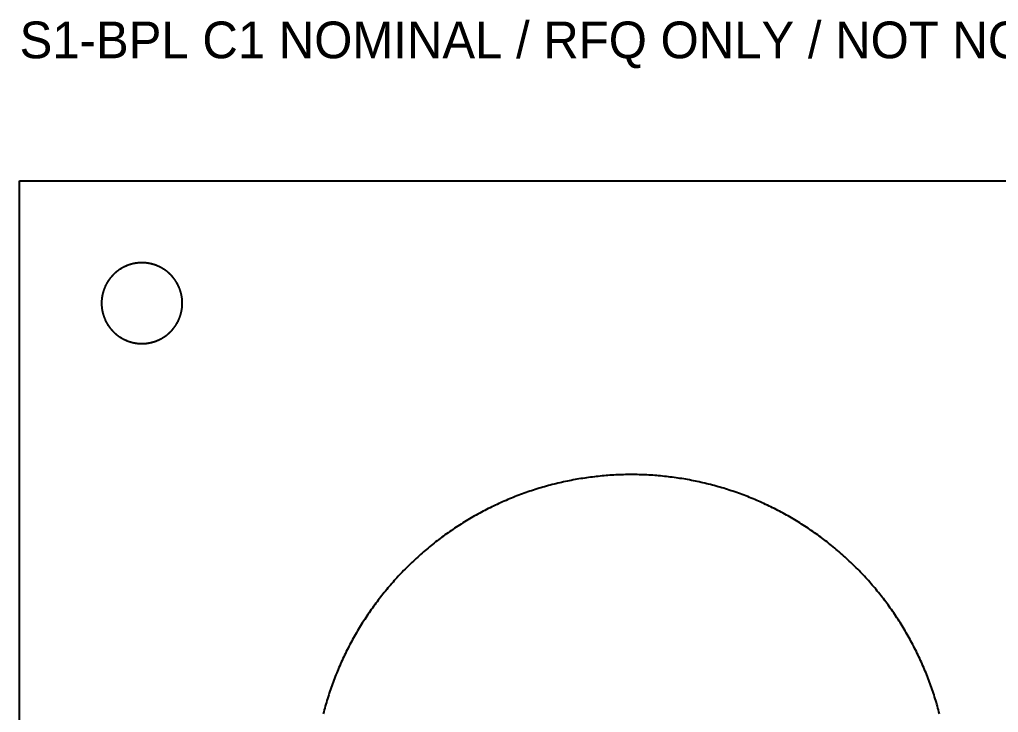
# Model space of a CAD drawing. Header units: millimetres. Extents: x 0 to 160, y 0 to 113.
# Drawn here: x 0 to 80, y 56.6 to 113.2 of the extents above; entities that cross this region are included whole.
import ezdxf

# ---------------------------------------------------------------- set-up
doc = ezdxf.new("R2010")
doc.units = ezdxf.units.MM
doc.layers.add('CUT', color=7, linetype='Continuous')
doc.layers.add('INFO', color=7, linetype='Continuous')

msp = doc.modelspace()

# ---------------------------------------------------------------- linework, layer by layer
at = {"layer": 'CUT'}
for points in [[(0, 100), (160, 100), (160, 0), (0, 0)], [(13.299, 90.061), (13.299, 90.081), (13.298, 90.101), (13.298, 90.121), (13.297, 90.142), (13.296, 90.162), (13.295, 90.182), (13.294, 90.202), (13.292, 90.223), (13.291, 90.243), (13.29, 90.263), (13.288, 90.283), (13.286, 90.303), (13.284, 90.323), (13.282, 90.344), (13.28, 90.364), (13.278, 90.384), (13.275, 90.404), (13.273, 90.424), (13.27, 90.444), (13.267, 90.464), (13.264, 90.484), (13.261, 90.504), (13.258, 90.524), (13.255, 90.544), (13.251, 90.564), (13.248, 90.584), (13.244, 90.604), (13.24, 90.624), (13.237, 90.644), (13.233, 90.664), (13.228, 90.683), (13.224, 90.703), (13.22, 90.723), (13.215, 90.743), (13.211, 90.762), (13.206, 90.782), (13.201, 90.802), (13.196, 90.821), (13.191, 90.841), (13.186, 90.861), (13.18, 90.88), (13.175, 90.9), (13.169, 90.919), (13.164, 90.939), (13.158, 90.958), (13.152, 90.977), (13.146, 90.997), (13.14, 91.016), (13.133, 91.035), (13.127, 91.054), (13.121, 91.074), (13.114, 91.093), (13.107, 91.112), (13.1, 91.131), (13.093, 91.15), (13.086, 91.169), (13.079, 91.188), (13.072, 91.207), (13.064, 91.225), (13.056, 91.244), (13.049, 91.263), (13.041, 91.282), (13.033, 91.3), (13.025, 91.319), (13.017, 91.337), (13.009, 91.356), (13, 91.374), (12.992, 91.393), (12.983, 91.411), (12.974, 91.429), (12.966, 91.447), (12.957, 91.466), (12.948, 91.484), (12.938, 91.502), (12.929, 91.52), (12.92, 91.538), (12.91, 91.556), (12.901, 91.573), (12.891, 91.591), (12.881, 91.609), (12.871, 91.627), (12.861, 91.644), (12.851, 91.662), (12.841, 91.679), (12.831, 91.697), (12.82, 91.714), (12.809, 91.731), (12.799, 91.748), (12.788, 91.765), (12.777, 91.783), (12.766, 91.8), (12.755, 91.817), (12.744, 91.833), (12.733, 91.85), (12.721, 91.867), (12.71, 91.884), (12.698, 91.9), (12.686, 91.917), (12.675, 91.933), (12.663, 91.95), (12.651, 91.966), (12.638, 91.982), (12.626, 91.998), (12.614, 92.014), (12.602, 92.03), (12.589, 92.046), (12.576, 92.062), (12.564, 92.078), (12.551, 92.093), (12.538, 92.109), (12.525, 92.125), (12.512, 92.14), (12.499, 92.155), (12.486, 92.171), (12.472, 92.186), (12.459, 92.201), (12.445, 92.216), (12.431, 92.231), (12.418, 92.246), (12.404, 92.261), (12.39, 92.275), (12.376, 92.29), (12.362, 92.305), (12.348, 92.319), (12.333, 92.333), (12.319, 92.348), (12.305, 92.362), (12.29, 92.376), (12.275, 92.39), (12.261, 92.404), (12.246, 92.418), (12.231, 92.431), (12.216, 92.445), (12.201, 92.459), (12.186, 92.472), (12.171, 92.486), (12.155, 92.499), (12.14, 92.512), (12.125, 92.525), (12.109, 92.538), (12.093, 92.551), (12.078, 92.564), (12.062, 92.576), (12.046, 92.589), (12.03, 92.602), (12.014, 92.614), (11.998, 92.626), (11.982, 92.638), (11.966, 92.651), (11.95, 92.663), (11.933, 92.675), (11.917, 92.686), (11.9, 92.698), (11.884, 92.71), (11.867, 92.721), (11.85, 92.733), (11.833, 92.744), (11.817, 92.755), (11.8, 92.766), (11.783, 92.777), (11.765, 92.788), (11.748, 92.799), (11.731, 92.809), (11.714, 92.82), (11.697, 92.831), (11.679, 92.841), (11.662, 92.851), (11.644, 92.861), (11.627, 92.871), (11.609, 92.881), (11.591, 92.891), (11.573, 92.901), (11.556, 92.91), (11.538, 92.92), (11.52, 92.929), (11.502, 92.938), (11.484, 92.948), (11.466, 92.957), (11.447, 92.966), (11.429, 92.974), (11.411, 92.983), (11.393, 92.992), (11.374, 93), (11.356, 93.009), (11.337, 93.017), (11.319, 93.025), (11.3, 93.033), (11.282, 93.041), (11.263, 93.049), (11.244, 93.056), (11.225, 93.064), (11.207, 93.072), (11.188, 93.079), (11.169, 93.086), (11.15, 93.093), (11.131, 93.1), (11.112, 93.107), (11.093, 93.114), (11.074, 93.121), (11.054, 93.127), (11.035, 93.133), (11.016, 93.14), (10.997, 93.146), (10.977, 93.152), (10.958, 93.158), (10.939, 93.164), (10.919, 93.169), (10.9, 93.175), (10.88, 93.18), (10.861, 93.186), (10.841, 93.191), (10.821, 93.196), (10.802, 93.201), (10.782, 93.206), (10.762, 93.211), (10.743, 93.215), (10.723, 93.22), (10.703, 93.224), (10.683, 93.228), (10.664, 93.233), (10.644, 93.237), (10.624, 93.24), (10.604, 93.244), (10.584, 93.248), (10.564, 93.251), (10.544, 93.255), (10.524, 93.258), (10.504, 93.261), (10.484, 93.264), (10.464, 93.267), (10.444, 93.27), (10.424, 93.273), (10.404, 93.275), (10.384, 93.278), (10.364, 93.28), (10.344, 93.282), (10.323, 93.284), (10.303, 93.286), (10.283, 93.288), (10.263, 93.29), (10.243, 93.291), (10.223, 93.292), (10.202, 93.294), (10.182, 93.295), (10.162, 93.296), (10.142, 93.297), (10.121, 93.298), (10.101, 93.298), (10.081, 93.299), (10.061, 93.299), (10.04, 93.3), (10.02, 93.3), (10, 93.3), (9.98, 93.3), (9.96, 93.3), (9.939, 93.299), (9.919, 93.299), (9.899, 93.298), (9.879, 93.298), (9.858, 93.297), (9.838, 93.296), (9.818, 93.295), (9.798, 93.294), (9.777, 93.292), (9.757, 93.291), (9.737, 93.29), (9.717, 93.288), (9.697, 93.286), (9.677, 93.284), (9.656, 93.282), (9.636, 93.28), (9.616, 93.278), (9.596, 93.275), (9.576, 93.273), (9.556, 93.27), (9.536, 93.267), (9.516, 93.264), (9.496, 93.261), (9.476, 93.258), (9.456, 93.255), (9.436, 93.251), (9.416, 93.248), (9.396, 93.244), (9.376, 93.24), (9.356, 93.237), (9.336, 93.233), (9.317, 93.228), (9.297, 93.224), (9.277, 93.22), (9.257, 93.215), (9.238, 93.211), (9.218, 93.206), (9.198, 93.201), (9.179, 93.196), (9.159, 93.191), (9.139, 93.186), (9.12, 93.18), (9.1, 93.175), (9.081, 93.169), (9.061, 93.164), (9.042, 93.158), (9.023, 93.152), (9.003, 93.146), (8.984, 93.14), (8.965, 93.133), (8.946, 93.127), (8.926, 93.121), (8.907, 93.114), (8.888, 93.107), (8.869, 93.1), (8.85, 93.093), (8.831, 93.086), (8.812, 93.079), (8.793, 93.072), (8.775, 93.064), (8.756, 93.056), (8.737, 93.049), (8.718, 93.041), (8.7, 93.033), (8.681, 93.025), (8.663, 93.017), (8.644, 93.009), (8.626, 93), (8.607, 92.992), (8.589, 92.983), (8.571, 92.974), (8.553, 92.966), (8.534, 92.957), (8.516, 92.948), (8.498, 92.938), (8.48, 92.929), (8.462, 92.92), (8.444, 92.91), (8.427, 92.901), (8.409, 92.891), (8.391, 92.881), (8.373, 92.871), (8.356, 92.861), (8.338, 92.851), (8.321, 92.841), (8.303, 92.831), (8.286, 92.82), (8.269, 92.809), (8.252, 92.799), (8.235, 92.788), (8.217, 92.777), (8.2, 92.766), (8.183, 92.755), (8.167, 92.744), (8.15, 92.733), (8.133, 92.721), (8.116, 92.71), (8.1, 92.698), (8.083, 92.686), (8.067, 92.675), (8.05, 92.663), (8.034, 92.651), (8.018, 92.638), (8.002, 92.626), (7.986, 92.614), (7.97, 92.602), (7.954, 92.589), (7.938, 92.576), (7.922, 92.564), (7.907, 92.551), (7.891, 92.538), (7.875, 92.525), (7.86, 92.512), (7.845, 92.499), (7.829, 92.486), (7.814, 92.472), (7.799, 92.459), (7.784, 92.445), (7.769, 92.431), (7.754, 92.418), (7.739, 92.404), (7.725, 92.39), (7.71, 92.376), (7.695, 92.362), (7.681, 92.348), (7.667, 92.333), (7.652, 92.319), (7.638, 92.305), (7.624, 92.29), (7.61, 92.275), (7.596, 92.261), (7.582, 92.246), (7.569, 92.231), (7.555, 92.216), (7.541, 92.201), (7.528, 92.186), (7.514, 92.171), (7.501, 92.155), (7.488, 92.14), (7.475, 92.125), (7.462, 92.109), (7.449, 92.093), (7.436, 92.078), (7.424, 92.062), (7.411, 92.046), (7.398, 92.03), (7.386, 92.014), (7.374, 91.998), (7.362, 91.982), (7.349, 91.966), (7.337, 91.95), (7.325, 91.933), (7.314, 91.917), (7.302, 91.9), (7.29, 91.884), (7.279, 91.867), (7.267, 91.85), (7.256, 91.833), (7.245, 91.817), (7.234, 91.8), (7.223, 91.783), (7.212, 91.765), (7.201, 91.748), (7.191, 91.731), (7.18, 91.714), (7.169, 91.697), (7.159, 91.679), (7.149, 91.662), (7.139, 91.644), (7.129, 91.627), (7.119, 91.609), (7.109, 91.591), (7.099, 91.573), (7.09, 91.556), (7.08, 91.538), (7.071, 91.52), (7.062, 91.502), (7.052, 91.484), (7.043, 91.466), (7.034, 91.447), (7.026, 91.429), (7.017, 91.411), (7.008, 91.393), (7, 91.374), (6.991, 91.356), (6.983, 91.337), (6.975, 91.319), (6.967, 91.3), (6.959, 91.282), (6.951, 91.263), (6.944, 91.244), (6.936, 91.225), (6.928, 91.207), (6.921, 91.188), (6.914, 91.169), (6.907, 91.15), (6.9, 91.131), (6.893, 91.112), (6.886, 91.093), (6.879, 91.074), (6.873, 91.054), (6.867, 91.035), (6.86, 91.016), (6.854, 90.997), (6.848, 90.977), (6.842, 90.958), (6.836, 90.939), (6.831, 90.919), (6.825, 90.9), (6.82, 90.88), (6.814, 90.861), (6.809, 90.841), (6.804, 90.821), (6.799, 90.802), (6.794, 90.782), (6.789, 90.762), (6.785, 90.743), (6.78, 90.723), (6.776, 90.703), (6.772, 90.683), (6.767, 90.664), (6.763, 90.644), (6.76, 90.624), (6.756, 90.604), (6.752, 90.584), (6.749, 90.564), (6.745, 90.544), (6.742, 90.524), (6.739, 90.504), (6.736, 90.484), (6.733, 90.464), (6.73, 90.444), (6.727, 90.424), (6.725, 90.404), (6.722, 90.384), (6.72, 90.364), (6.718, 90.344), (6.716, 90.323), (6.714, 90.303), (6.712, 90.283), (6.71, 90.263), (6.709, 90.243), (6.708, 90.223), (6.706, 90.202), (6.705, 90.182), (6.704, 90.162), (6.703, 90.142), (6.702, 90.121), (6.702, 90.101), (6.701, 90.081), (6.701, 90.061), (6.7, 90.04), (6.7, 90.02), (6.7, 90), (6.7, 89.98), (6.7, 89.96), (6.701, 89.939), (6.701, 89.919), (6.702, 89.899), (6.702, 89.879), (6.703, 89.858), (6.704, 89.838), (6.705, 89.818), (6.706, 89.798), (6.708, 89.777), (6.709, 89.757), (6.71, 89.737), (6.712, 89.717), (6.714, 89.697), (6.716, 89.677), (6.718, 89.656), (6.72, 89.636), (6.722, 89.616), (6.725, 89.596), (6.727, 89.576), (6.73, 89.556), (6.733, 89.536), (6.736, 89.516), (6.739, 89.496), (6.742, 89.476), (6.745, 89.456), (6.749, 89.436), (6.752, 89.416), (6.756, 89.396), (6.76, 89.376), (6.763, 89.356), (6.767, 89.336), (6.772, 89.317), (6.776, 89.297), (6.78, 89.277), (6.785, 89.257), (6.789, 89.238), (6.794, 89.218), (6.799, 89.198), (6.804, 89.179), (6.809, 89.159), (6.814, 89.139), (6.82, 89.12), (6.825, 89.1), (6.831, 89.081), (6.836, 89.061), (6.842, 89.042), (6.848, 89.023), (6.854, 89.003), (6.86, 88.984), (6.867, 88.965), (6.873, 88.946), (6.879, 88.926), (6.886, 88.907), (6.893, 88.888), (6.9, 88.869), (6.907, 88.85), (6.914, 88.831), (6.921, 88.812), (6.928, 88.793), (6.936, 88.775), (6.944, 88.756), (6.951, 88.737), (6.959, 88.718), (6.967, 88.7), (6.975, 88.681), (6.983, 88.663), (6.991, 88.644), (7, 88.626), (7.008, 88.607), (7.017, 88.589), (7.026, 88.571), (7.034, 88.553), (7.043, 88.534), (7.052, 88.516), (7.062, 88.498), (7.071, 88.48), (7.08, 88.462), (7.09, 88.444), (7.099, 88.427), (7.109, 88.409), (7.119, 88.391), (7.129, 88.373), (7.139, 88.356), (7.149, 88.338), (7.159, 88.321), (7.169, 88.303), (7.18, 88.286), (7.191, 88.269), (7.201, 88.252), (7.212, 88.235), (7.223, 88.217), (7.234, 88.2), (7.245, 88.183), (7.256, 88.167), (7.267, 88.15), (7.279, 88.133), (7.29, 88.116), (7.302, 88.1), (7.314, 88.083), (7.325, 88.067), (7.337, 88.05), (7.349, 88.034), (7.362, 88.018), (7.374, 88.002), (7.386, 87.986), (7.398, 87.97), (7.411, 87.954), (7.424, 87.938), (7.436, 87.922), (7.449, 87.907), (7.462, 87.891), (7.475, 87.875), (7.488, 87.86), (7.501, 87.845), (7.514, 87.829), (7.528, 87.814), (7.541, 87.799), (7.555, 87.784), (7.569, 87.769), (7.582, 87.754), (7.596, 87.739), (7.61, 87.725), (7.624, 87.71), (7.638, 87.695), (7.652, 87.681), (7.667, 87.667), (7.681, 87.652), (7.695, 87.638), (7.71, 87.624), (7.725, 87.61), (7.739, 87.596), (7.754, 87.582), (7.769, 87.569), (7.784, 87.555), (7.799, 87.541), (7.814, 87.528), (7.829, 87.514), (7.845, 87.501), (7.86, 87.488), (7.875, 87.475), (7.891, 87.462), (7.907, 87.449), (7.922, 87.436), (7.938, 87.424), (7.954, 87.411), (7.97, 87.398), (7.986, 87.386), (8.002, 87.374), (8.018, 87.362), (8.034, 87.349), (8.05, 87.337), (8.067, 87.325), (8.083, 87.314), (8.1, 87.302), (8.116, 87.29), (8.133, 87.279), (8.15, 87.267), (8.167, 87.256), (8.183, 87.245), (8.2, 87.234), (8.217, 87.223), (8.235, 87.212), (8.252, 87.201), (8.269, 87.191), (8.286, 87.18), (8.303, 87.169), (8.321, 87.159), (8.338, 87.149), (8.356, 87.139), (8.373, 87.129), (8.391, 87.119), (8.409, 87.109), (8.427, 87.099), (8.444, 87.09), (8.462, 87.08), (8.48, 87.071), (8.498, 87.062), (8.516, 87.052), (8.534, 87.043), (8.553, 87.034), (8.571, 87.026), (8.589, 87.017), (8.607, 87.008), (8.626, 87), (8.644, 86.991), (8.663, 86.983), (8.681, 86.975), (8.7, 86.967), (8.718, 86.959), (8.737, 86.951), (8.756, 86.944), (8.775, 86.936), (8.793, 86.928), (8.812, 86.921), (8.831, 86.914), (8.85, 86.907), (8.869, 86.9), (8.888, 86.893), (8.907, 86.886), (8.926, 86.879), (8.946, 86.873), (8.965, 86.867), (8.984, 86.86), (9.003, 86.854), (9.023, 86.848), (9.042, 86.842), (9.061, 86.836), (9.081, 86.831), (9.1, 86.825), (9.12, 86.82), (9.139, 86.814), (9.159, 86.809), (9.179, 86.804), (9.198, 86.799), (9.218, 86.794), (9.238, 86.789), (9.257, 86.785), (9.277, 86.78), (9.297, 86.776), (9.317, 86.772), (9.336, 86.767), (9.356, 86.763), (9.376, 86.76), (9.396, 86.756), (9.416, 86.752), (9.436, 86.749), (9.456, 86.745), (9.476, 86.742), (9.496, 86.739), (9.516, 86.736), (9.536, 86.733), (9.556, 86.73), (9.576, 86.727), (9.596, 86.725), (9.616, 86.722), (9.636, 86.72), (9.656, 86.718), (9.677, 86.716), (9.697, 86.714), (9.717, 86.712), (9.737, 86.71), (9.757, 86.709), (9.777, 86.708), (9.798, 86.706), (9.818, 86.705), (9.838, 86.704), (9.858, 86.703), (9.879, 86.702), (9.899, 86.702), (9.919, 86.701), (9.939, 86.701), (9.96, 86.7), (9.98, 86.7), (10, 86.7), (10.02, 86.7), (10.04, 86.7), (10.061, 86.701), (10.081, 86.701), (10.101, 86.702), (10.121, 86.702), (10.142, 86.703), (10.162, 86.704), (10.182, 86.705), (10.202, 86.706), (10.223, 86.708), (10.243, 86.709), (10.263, 86.71), (10.283, 86.712), (10.303, 86.714), (10.323, 86.716), (10.344, 86.718), (10.364, 86.72), (10.384, 86.722), (10.404, 86.725), (10.424, 86.727), (10.444, 86.73), (10.464, 86.733), (10.484, 86.736), (10.504, 86.739), (10.524, 86.742), (10.544, 86.745), (10.564, 86.749), (10.584, 86.752), (10.604, 86.756), (10.624, 86.76), (10.644, 86.763), (10.664, 86.767), (10.683, 86.772), (10.703, 86.776), (10.723, 86.78), (10.743, 86.785), (10.762, 86.789), (10.782, 86.794), (10.802, 86.799), (10.821, 86.804), (10.841, 86.809), (10.861, 86.814), (10.88, 86.82), (10.9, 86.825), (10.919, 86.831), (10.939, 86.836), (10.958, 86.842), (10.977, 86.848), (10.997, 86.854), (11.016, 86.86), (11.035, 86.867), (11.054, 86.873), (11.074, 86.879), (11.093, 86.886), (11.112, 86.893), (11.131, 86.9), (11.15, 86.907), (11.169, 86.914), (11.188, 86.921), (11.207, 86.928), (11.225, 86.936), (11.244, 86.944), (11.263, 86.951), (11.282, 86.959), (11.3, 86.967), (11.319, 86.975), (11.337, 86.983), (11.356, 86.991), (11.374, 87), (11.393, 87.008), (11.411, 87.017), (11.429, 87.026), (11.447, 87.034), (11.466, 87.043), (11.484, 87.052), (11.502, 87.062), (11.52, 87.071), (11.538, 87.08), (11.556, 87.09), (11.573, 87.099), (11.591, 87.109), (11.609, 87.119), (11.627, 87.129), (11.644, 87.139), (11.662, 87.149), (11.679, 87.159), (11.697, 87.169), (11.714, 87.18), (11.731, 87.191), (11.748, 87.201), (11.765, 87.212), (11.783, 87.223), (11.8, 87.234), (11.817, 87.245), (11.833, 87.256), (11.85, 87.267), (11.867, 87.279), (11.884, 87.29), (11.9, 87.302), (11.917, 87.314), (11.933, 87.325), (11.95, 87.337), (11.966, 87.349), (11.982, 87.362), (11.998, 87.374), (12.014, 87.386), (12.03, 87.398), (12.046, 87.411), (12.062, 87.424), (12.078, 87.436), (12.093, 87.449), (12.109, 87.462), (12.125, 87.475), (12.14, 87.488), (12.155, 87.501), (12.171, 87.514), (12.186, 87.528), (12.201, 87.541), (12.216, 87.555), (12.231, 87.569), (12.246, 87.582), (12.261, 87.596), (12.275, 87.61), (12.29, 87.624), (12.305, 87.638), (12.319, 87.652), (12.333, 87.667), (12.348, 87.681), (12.362, 87.695), (12.376, 87.71), (12.39, 87.725), (12.404, 87.739), (12.418, 87.754), (12.431, 87.769), (12.445, 87.784), (12.459, 87.799), (12.472, 87.814), (12.486, 87.829), (12.499, 87.845), (12.512, 87.86), (12.525, 87.875), (12.538, 87.891), (12.551, 87.907), (12.564, 87.922), (12.576, 87.938), (12.589, 87.954), (12.602, 87.97), (12.614, 87.986), (12.626, 88.002), (12.638, 88.018), (12.651, 88.034), (12.663, 88.05), (12.675, 88.067), (12.686, 88.083), (12.698, 88.1), (12.71, 88.116), (12.721, 88.133), (12.733, 88.15), (12.744, 88.167), (12.755, 88.183), (12.766, 88.2), (12.777, 88.217), (12.788, 88.235), (12.799, 88.252), (12.809, 88.269), (12.82, 88.286), (12.831, 88.303), (12.841, 88.321), (12.851, 88.338), (12.861, 88.356), (12.871, 88.373), (12.881, 88.391), (12.891, 88.409), (12.901, 88.427), (12.91, 88.444), (12.92, 88.462), (12.929, 88.48), (12.938, 88.498), (12.948, 88.516), (12.957, 88.534), (12.966, 88.553), (12.974, 88.571), (12.983, 88.589), (12.992, 88.607), (13, 88.626), (13.009, 88.644), (13.017, 88.663), (13.025, 88.681), (13.033, 88.7), (13.041, 88.718), (13.049, 88.737), (13.056, 88.756), (13.064, 88.775), (13.072, 88.793), (13.079, 88.812), (13.086, 88.831), (13.093, 88.85), (13.1, 88.869), (13.107, 88.888), (13.114, 88.907), (13.121, 88.926), (13.127, 88.946), (13.133, 88.965), (13.14, 88.984), (13.146, 89.003), (13.152, 89.023), (13.158, 89.042), (13.164, 89.061), (13.169, 89.081), (13.175, 89.1), (13.18, 89.12), (13.186, 89.139), (13.191, 89.159), (13.196, 89.179), (13.201, 89.198), (13.206, 89.218), (13.211, 89.238), (13.215, 89.257), (13.22, 89.277), (13.224, 89.297), (13.228, 89.317), (13.233, 89.336), (13.237, 89.356), (13.24, 89.376), (13.244, 89.396), (13.248, 89.416), (13.251, 89.436), (13.255, 89.456), (13.258, 89.476), (13.261, 89.496), (13.264, 89.516), (13.267, 89.536), (13.27, 89.556), (13.273, 89.576), (13.275, 89.596), (13.278, 89.616), (13.28, 89.636), (13.282, 89.656), (13.284, 89.677), (13.286, 89.697), (13.288, 89.717), (13.29, 89.737), (13.291, 89.757), (13.292, 89.777), (13.294, 89.798), (13.295, 89.818), (13.296, 89.838), (13.297, 89.858), (13.298, 89.879), (13.298, 89.899), (13.299, 89.919), (13.299, 89.939), (13.3, 89.96), (13.3, 89.98), (13.3, 90), (13.3, 90.02), (13.3, 90.04)]]:
    msp.add_lwpolyline(points, close=True, dxfattribs=at)
msp.add_lwpolyline([(75.182, 56.472), (75.141, 56.627), (75.1, 56.781), (75.058, 56.935), (75.015, 57.088), (74.971, 57.242), (74.926, 57.395), (74.88, 57.547), (74.834, 57.7), (74.786, 57.852), (74.737, 58.004), (74.688, 58.156), (74.637, 58.307), (74.586, 58.458), (74.533, 58.609), (74.48, 58.759), (74.426, 58.909), (74.371, 59.059), (74.315, 59.208), (74.258, 59.357), (74.2, 59.506), (74.141, 59.654), (74.081, 59.802), (74.021, 59.95), (73.959, 60.097), (73.897, 60.244), (73.834, 60.39), (73.769, 60.536), (73.704, 60.682), (73.638, 60.827), (73.571, 60.972), (73.504, 61.116), (73.435, 61.26), (73.366, 61.404), (73.295, 61.547), (73.224, 61.69), (73.152, 61.832), (73.079, 61.974), (73.005, 62.115), (72.93, 62.256), (72.854, 62.397), (72.778, 62.537), (72.7, 62.676), (72.622, 62.815), (72.543, 62.954), (72.463, 63.092), (72.383, 63.23), (72.301, 63.367), (72.219, 63.503), (72.135, 63.639), (72.051, 63.775), (71.966, 63.91), (71.88, 64.044), (71.794, 64.178), (71.706, 64.312), (71.618, 64.445), (71.529, 64.577), (71.439, 64.709), (71.349, 64.84), (71.257, 64.971), (71.165, 65.101), (71.072, 65.231), (70.978, 65.36), (70.883, 65.488), (70.788, 65.616), (70.692, 65.743), (70.595, 65.87), (70.497, 65.996), (70.398, 66.121), (70.299, 66.246), (70.199, 66.371), (70.098, 66.494), (69.997, 66.617), (69.894, 66.74), (69.791, 66.861), (69.687, 66.982), (69.583, 67.103), (69.478, 67.223), (69.372, 67.342), (69.265, 67.461), (69.157, 67.578), (69.049, 67.696), (68.94, 67.812), (68.83, 67.928), (68.72, 68.043), (68.609, 68.158), (68.497, 68.272), (68.385, 68.385), (68.272, 68.497), (68.158, 68.609), (68.043, 68.72), (67.928, 68.83), (67.812, 68.94), (67.696, 69.049), (67.578, 69.157), (67.461, 69.265), (67.342, 69.372), (67.223, 69.478), (67.103, 69.583), (66.982, 69.687), (66.861, 69.791), (66.74, 69.894), (66.617, 69.997), (66.494, 70.098), (66.371, 70.199), (66.246, 70.299), (66.121, 70.398), (65.996, 70.497), (65.87, 70.595), (65.743, 70.692), (65.616, 70.788), (65.488, 70.883), (65.36, 70.978), (65.231, 71.072), (65.101, 71.165), (64.971, 71.257), (64.84, 71.349), (64.709, 71.439), (64.577, 71.529), (64.445, 71.618), (64.312, 71.706), (64.178, 71.794), (64.044, 71.88), (63.91, 71.966), (63.775, 72.051), (63.639, 72.135), (63.503, 72.219), (63.367, 72.301), (63.23, 72.383), (63.092, 72.463), (62.954, 72.543), (62.815, 72.622), (62.676, 72.7), (62.537, 72.778), (62.397, 72.854), (62.256, 72.93), (62.115, 73.005), (61.974, 73.079), (61.832, 73.152), (61.69, 73.224), (61.547, 73.295), (61.404, 73.366), (61.26, 73.435), (61.116, 73.504), (60.972, 73.571), (60.827, 73.638), (60.682, 73.704), (60.536, 73.769), (60.39, 73.834), (60.244, 73.897), (60.097, 73.959), (59.95, 74.021), (59.802, 74.081), (59.654, 74.141), (59.506, 74.2), (59.357, 74.258), (59.208, 74.315), (59.059, 74.371), (58.909, 74.426), (58.759, 74.48), (58.609, 74.533), (58.458, 74.586), (58.307, 74.637), (58.156, 74.688), (58.004, 74.737), (57.852, 74.786), (57.7, 74.834), (57.547, 74.88), (57.395, 74.926), (57.242, 74.971), (57.088, 75.015), (56.935, 75.058), (56.781, 75.1), (56.627, 75.141), (56.472, 75.182), (56.317, 75.221), (56.163, 75.259), (56.008, 75.296), (55.852, 75.333), (55.697, 75.368), (55.541, 75.403), (55.385, 75.436), (55.229, 75.469), (55.072, 75.5), (54.916, 75.531), (54.759, 75.561), (54.602, 75.589), (54.445, 75.617), (54.288, 75.644), (54.13, 75.67), (53.973, 75.695), (53.815, 75.719), (53.657, 75.742), (53.499, 75.763), (53.341, 75.784), (53.183, 75.804), (53.024, 75.824), (52.866, 75.842), (52.707, 75.859), (52.548, 75.875), (52.39, 75.89), (52.231, 75.904), (52.072, 75.917), (51.913, 75.93), (51.754, 75.941), (51.594, 75.951), (51.435, 75.96), (51.276, 75.969), (51.116, 75.976), (50.957, 75.982), (50.798, 75.988), (50.638, 75.992), (50.479, 75.996), (50.319, 75.998), (50.16, 76), (50, 76), (49.84, 76), (49.681, 75.998), (49.521, 75.996), (49.362, 75.992), (49.202, 75.988), (49.043, 75.982), (48.884, 75.976), (48.724, 75.969), (48.565, 75.96), (48.406, 75.951), (48.246, 75.941), (48.087, 75.93), (47.928, 75.917), (47.769, 75.904), (47.61, 75.89), (47.452, 75.875), (47.293, 75.859), (47.134, 75.842), (46.976, 75.824), (46.817, 75.804), (46.659, 75.784), (46.501, 75.763), (46.343, 75.742), (46.185, 75.719), (46.027, 75.695), (45.87, 75.67), (45.712, 75.644), (45.555, 75.617), (45.398, 75.589), (45.241, 75.561), (45.084, 75.531), (44.928, 75.5), (44.771, 75.469), (44.615, 75.436), (44.459, 75.403), (44.303, 75.368), (44.148, 75.333), (43.992, 75.296), (43.837, 75.259), (43.683, 75.221), (43.528, 75.182), (43.373, 75.141), (43.219, 75.1), (43.065, 75.058), (42.912, 75.015), (42.758, 74.971), (42.605, 74.926), (42.453, 74.88), (42.3, 74.834), (42.148, 74.786), (41.996, 74.737), (41.844, 74.688), (41.693, 74.637), (41.542, 74.586), (41.391, 74.533), (41.241, 74.48), (41.091, 74.426), (40.941, 74.371), (40.792, 74.315), (40.643, 74.258), (40.494, 74.2), (40.346, 74.141), (40.198, 74.081), (40.05, 74.021), (39.903, 73.959), (39.756, 73.897), (39.61, 73.834), (39.464, 73.769), (39.318, 73.704), (39.173, 73.638), (39.028, 73.571), (38.884, 73.504), (38.74, 73.435), (38.596, 73.366), (38.453, 73.295), (38.31, 73.224), (38.168, 73.152), (38.026, 73.079), (37.885, 73.005), (37.744, 72.93), (37.603, 72.854), (37.463, 72.778), (37.324, 72.7), (37.185, 72.622), (37.046, 72.543), (36.908, 72.463), (36.77, 72.383), (36.633, 72.301), (36.497, 72.219), (36.361, 72.135), (36.225, 72.051), (36.09, 71.966), (35.956, 71.88), (35.822, 71.794), (35.688, 71.706), (35.555, 71.618), (35.423, 71.529), (35.291, 71.439), (35.16, 71.349), (35.029, 71.257), (34.899, 71.165), (34.769, 71.072), (34.64, 70.978), (34.512, 70.883), (34.384, 70.788), (34.257, 70.692), (34.13, 70.595), (34.004, 70.497), (33.879, 70.398), (33.754, 70.299), (33.629, 70.199), (33.506, 70.098), (33.383, 69.997), (33.26, 69.894), (33.139, 69.791), (33.018, 69.687), (32.897, 69.583), (32.777, 69.478), (32.658, 69.372), (32.539, 69.265), (32.422, 69.157), (32.304, 69.049), (32.188, 68.94), (32.072, 68.83), (31.957, 68.72), (31.842, 68.609), (31.728, 68.497), (31.615, 68.385), (31.503, 68.272), (31.391, 68.158), (31.28, 68.043), (31.17, 67.928), (31.06, 67.812), (30.951, 67.696), (30.843, 67.578), (30.735, 67.461), (30.628, 67.342), (30.522, 67.223), (30.417, 67.103), (30.313, 66.982), (30.209, 66.861), (30.106, 66.74), (30.003, 66.617), (29.902, 66.494), (29.801, 66.371), (29.701, 66.246), (29.602, 66.121), (29.503, 65.996), (29.405, 65.87), (29.308, 65.743), (29.212, 65.616), (29.117, 65.488), (29.022, 65.36), (28.928, 65.231), (28.835, 65.101), (28.743, 64.971), (28.651, 64.84), (28.561, 64.709), (28.471, 64.577), (28.382, 64.445), (28.294, 64.312), (28.206, 64.178), (28.12, 64.044), (28.034, 63.91), (27.949, 63.775), (27.865, 63.639), (27.781, 63.503), (27.699, 63.367), (27.617, 63.23), (27.537, 63.092), (27.457, 62.954), (27.378, 62.815), (27.3, 62.676), (27.222, 62.537), (27.146, 62.397), (27.07, 62.256), (26.995, 62.115), (26.921, 61.974), (26.848, 61.832), (26.776, 61.69), (26.705, 61.547), (26.634, 61.404), (26.565, 61.26), (26.496, 61.116), (26.429, 60.972), (26.362, 60.827), (26.296, 60.682), (26.231, 60.536), (26.166, 60.39), (26.103, 60.244), (26.041, 60.097), (25.979, 59.95), (25.919, 59.802), (25.859, 59.654), (25.8, 59.506), (25.742, 59.357), (25.685, 59.208), (25.629, 59.059), (25.574, 58.909), (25.52, 58.759), (25.467, 58.609), (25.414, 58.458), (25.363, 58.307), (25.312, 58.156), (25.263, 58.004), (25.214, 57.852), (25.166, 57.7), (25.12, 57.547), (25.074, 57.395), (25.029, 57.242), (24.985, 57.088), (24.942, 56.935), (24.9, 56.781), (24.859, 56.627), (24.818, 56.472)], dxfattribs=at)

# ---------------------------------------------------------------- texts
at = {"layer": 'INFO'}
msp.add_text('S1-BPL C1 NOMINAL / RFQ ONLY / NOT NC RELEASE', height=3, dxfattribs=at).set_placement((0, 110))

doc.saveas('drawing.dxf')
